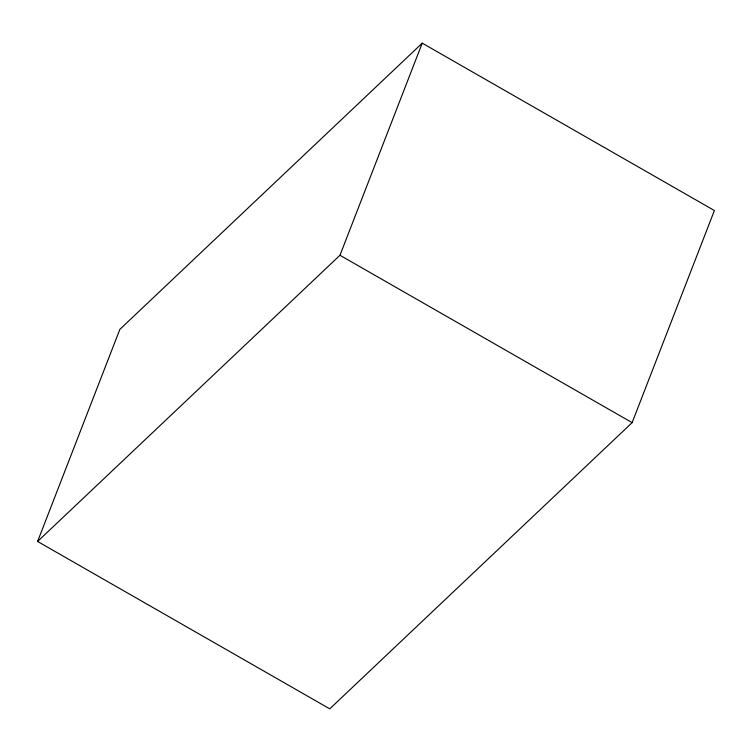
<?xml version="1.0" encoding="UTF-8"?>
<svg xmlns="http://www.w3.org/2000/svg" width="752" height="752" viewBox="0 0 752 752"><rect width="100%" height="100%" fill="white"/><g stroke="black" fill="none" stroke-linecap="round" stroke-linejoin="round"><path stroke-width="1.13" d="M37.6 541.468L119.869 329.357L422.239 43.155L714.4 210.532L632.131 422.643L329.761 708.845L37.6 541.468L339.97 255.266L422.239 43.155M339.97 255.266L632.131 422.643"/></g></svg>
